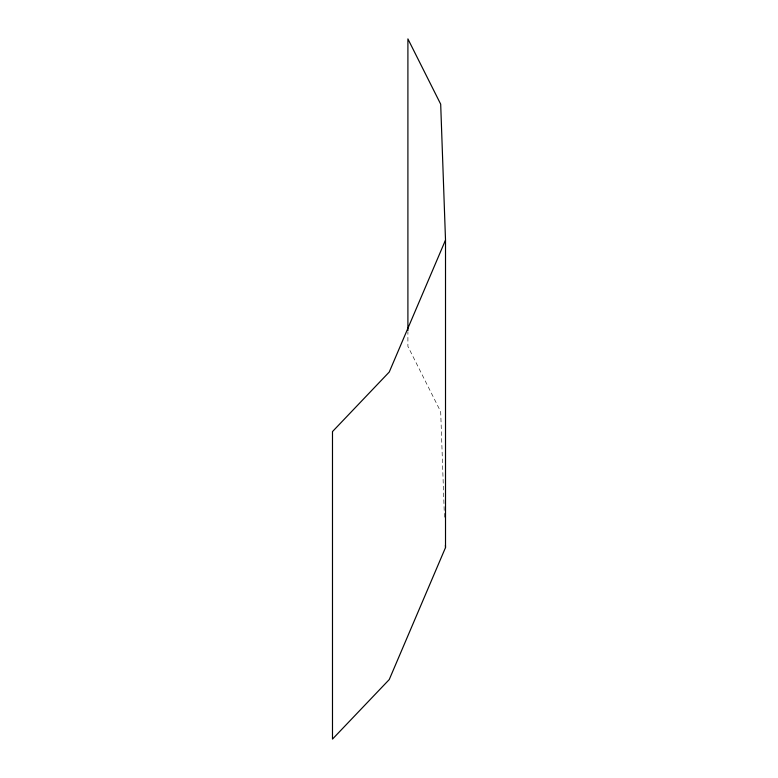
<?xml version="1.0" encoding="UTF-8"?>
<svg xmlns="http://www.w3.org/2000/svg" width="778" height="778" viewBox="0 0 778 778"><rect width="100%" height="100%" fill="white"/><g stroke="black" fill="none" stroke-linecap="round" stroke-linejoin="round"><path stroke-width="0.58" stroke-dasharray="3.89 2.92" d="M444.433 517.244L440.688 411.688L407.905 346.414L407.905 331.827"/><path stroke-width="1.17" d="M445.512 240.062L389.243 372.04L332.488 431.586L332.488 739.1L389.243 679.564L445.512 547.576L445.512 240.062L440.688 104.174L407.905 38.9L407.905 330.611M445.424 545.154L445.512 547.576"/></g></svg>
